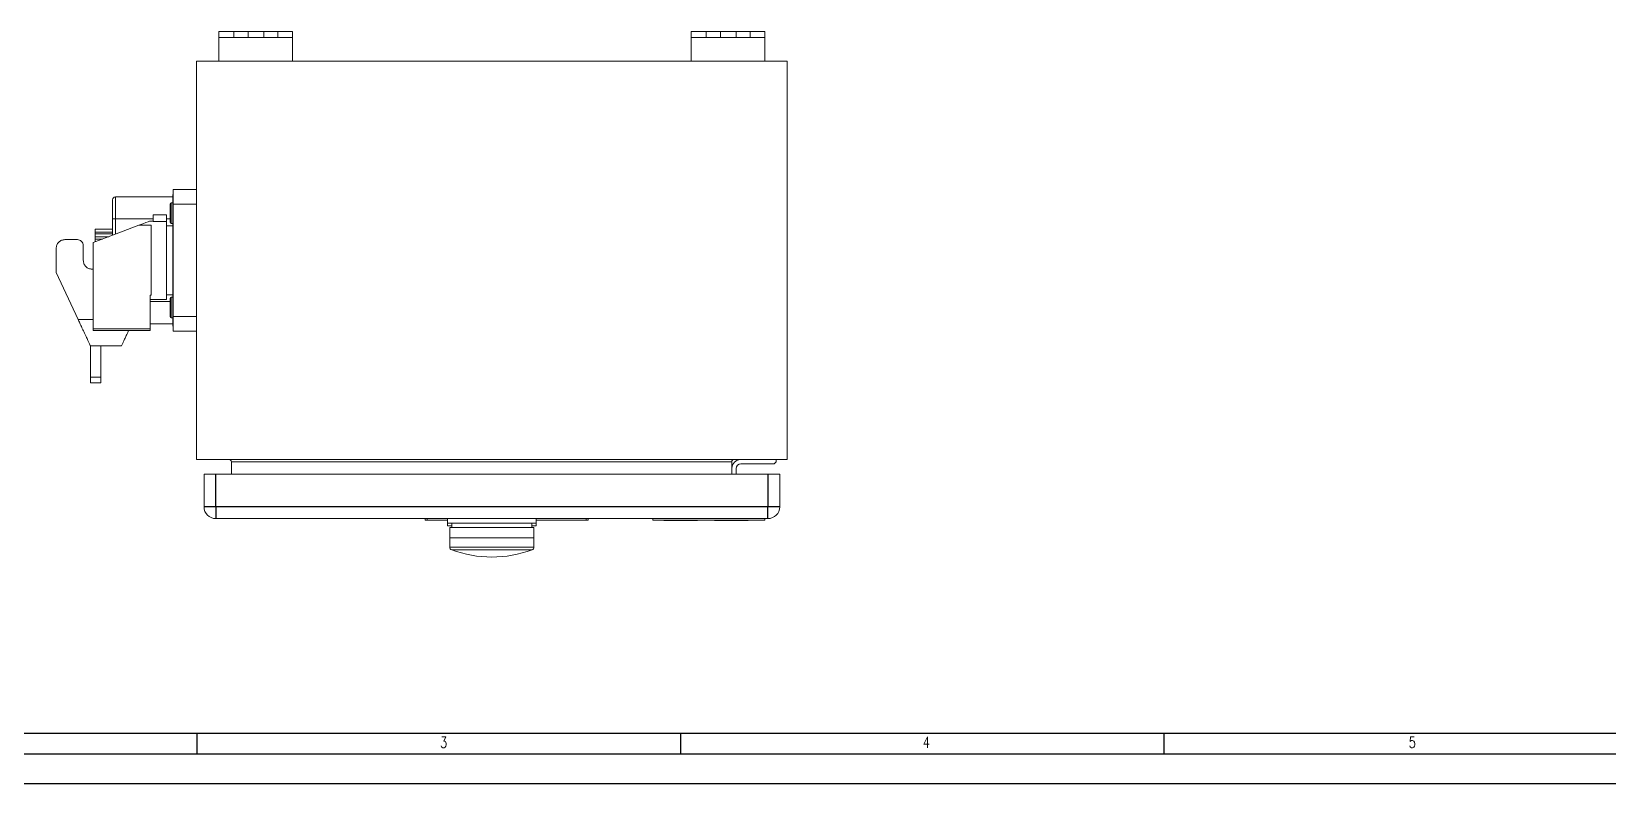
# Model space of a CAD drawing. Extents: x 4137 to 28680, y 2446 to 6814.
# Drawn here: x 6441 to 6975, y 3765 to 4020 of the extents above; entities that cross this region are included whole.
import ezdxf

# ---------------------------------------------------------------- set-up
doc = ezdxf.new("R2010")
doc.units = 0
doc.header["$LTSCALE"] = 0.5
doc.layers.get('0').update_dxf_attribs({"linetype": 'CONTINUOUS'})
doc.layers.add('DIM', color=5, linetype='CONTINUOUS')
doc.layers.add('VOL', color=2, linetype='CONTINUOUS')
doc.styles.get("Standard").update_dxf_attribs({"font": 'simplex.shx'})

msp = doc.modelspace()

# ---------------------------------------------------------------- linework, layer by layer
at = {"color": 7, "linetype": 'Continuous', "lineweight": 15}
for p, q in [((6504.17, 4019.67), (6504.17, 4017.67)), ((6504.17, 4019.67), (6509.32, 4019.67)), ((6504.43, 4017.67), (6504.17, 4017.67)), ((6504.17, 4017.67), (6504.17, 4009.67)), ((6509.32, 4017.67), (6504.43, 4017.67)), ((6509.32, 4019.67), (6509.32, 4017.67)), ((6514.09, 4019.67), (6509.32, 4019.67)), ((6514.09, 4017.67), (6509.32, 4017.67)), ((6514.09, 4017.67), (6514.09, 4019.67)), ((6514.09, 4019.67), (6519.41, 4019.67)), ((6519.41, 4017.67), (6514.09, 4017.67)), ((6519.41, 4017.67), (6519.41, 4019.67)), ((6519.41, 4019.67), (6524.18, 4019.67)), ((6524.18, 4017.67), (6519.41, 4017.67)), ((6524.18, 4017.67), (6524.18, 4019.67)), ((6524.18, 4019.67), (6529.17, 4019.67)), ((6529.08, 4017.67), (6524.18, 4017.67)), ((6529.17, 4017.67), (6529.08, 4017.67)), ((6529.17, 4019.67), (6529.17, 4017.67)), ((6529.17, 4009.67), (6529.17, 4017.67)), ((6664.17, 4019.67), (6664.17, 4017.67)), ((6664.17, 4019.67), (6669.32, 4019.67)), ((6664.43, 4017.67), (6664.17, 4017.67)), ((6664.17, 4017.67), (6664.17, 4009.67)), ((6669.32, 4017.67), (6664.43, 4017.67)), ((6669.32, 4019.67), (6669.32, 4017.67)), ((6674.09, 4019.67), (6669.32, 4019.67)), ((6674.09, 4017.67), (6669.32, 4017.67)), ((6674.09, 4017.67), (6674.09, 4019.67)), ((6674.09, 4019.67), (6679.41, 4019.67)), ((6679.41, 4017.67), (6674.09, 4017.67)), ((6679.41, 4017.67), (6679.41, 4019.67)), ((6679.41, 4019.67), (6684.18, 4019.67)), ((6684.18, 4017.67), (6679.41, 4017.67)), ((6684.18, 4017.67), (6684.18, 4019.67)), ((6684.18, 4019.67), (6689.17, 4019.67)), ((6689.08, 4017.67), (6684.18, 4017.67)), ((6689.17, 4017.67), (6689.08, 4017.67)), ((6689.17, 4019.67), (6689.17, 4017.67)), ((6689.17, 4009.67), (6689.17, 4017.67)), ((6496.67, 4009.67), (6496.67, 3874.67)), ((6696.67, 4009.67), (6496.67, 4009.67)), ((6696.67, 3874.67), (6696.67, 4009.67)), ((6469.17, 3963.67), (6469.17, 3956.17)), ((6469.17, 3963.67), (6488.57, 3963.67)), ((6488.57, 3964.47), (6488.57, 3960.97)), ((6488.67, 3964.47), (6488.57, 3964.47)), ((6496.67, 3966.17), (6488.67, 3966.17)), ((6488.67, 3961.17), (6488.67, 3966.17)), ((6487.67, 3955.07), (6487.67, 3961.27)), ((6488.57, 3961.67), (6488.07, 3961.67)), ((6488.57, 3923.37), (6488.57, 3960.97)), ((6488.67, 3961.17), (6496.67, 3961.17)), ((6488.67, 3923.17), (6488.67, 3961.17)), ((6468.17, 3950.65), (6468.17, 3956.17)), ((6468.17, 3956.17), (6469.17, 3956.17)), ((6481.27, 3954.06), (6477.12, 3954.06)), ((6481.97, 3955.47), (6480.83, 3955.47)), ((6481.27, 3954.06), (6481.27, 3930.37)), ((6481.97, 3955.28), (6481.97, 3957.52)), ((6486.47, 3957.52), (6481.97, 3957.52)), ((6486.47, 3955.28), (6481.97, 3955.28)), ((6486.47, 3955.28), (6486.47, 3957.52)), ((6486.47, 3928.87), (6486.47, 3955.28)), ((6488.57, 3953.82), (6486.47, 3953.82)), ((6488.07, 3954.67), (6488.57, 3954.67)), ((6452.07, 3949.17), (6456.27, 3949.17)), ((6461.67, 3948.17), (6461.67, 3918.91)), ((6462.27, 3952.67), (6462.27, 3952.67)), ((6462.27, 3952.67), (6462.27, 3952.67)), ((6462.27, 3952.67), (6468.17, 3952.67)), ((6462.27, 3952.67), (6462.27, 3952.67)), ((6462.27, 3951.17), (6462.27, 3951.67)), ((6462.27, 3951.67), (6462.27, 3950.92)), ((6462.27, 3950.92), (6462.27, 3951.67)), ((6462.27, 3951.67), (6462.27, 3951.17)), ((6462.27, 3950.17), (6462.27, 3950.17)), ((6462.27, 3950.17), (6462.27, 3950.17)), ((6466.92, 3950.17), (6462.27, 3950.17)), ((6462.27, 3949.92), (6462.27, 3949.92)), ((6462.27, 3948.4), (6462.27, 3949.35)), ((6462.27, 3949.35), (6462.27, 3948.4)), ((6466.92, 3950.17), (6462.27, 3950.17)), ((6449.07, 3938.09), (6449.07, 3946.17)), ((6458.27, 3947.17), (6458.27, 3942.17)), ((6456.49, 3922.17), (6449.07, 3938.09)), ((6461.27, 3939.17), (6461.67, 3939.17)), ((6480.97, 3930.37), (6481.27, 3930.37)), ((6480.97, 3918.91), (6480.97, 3930.37)), ((6480.97, 3928.87), (6486.47, 3928.87)), ((6486.47, 3930.52), (6488.57, 3930.52)), ((6487.67, 3923.07), (6487.67, 3929.27)), ((6488.57, 3929.67), (6488.07, 3929.67)), ((6456.56, 3922.03), (6456.69, 3921.75)), ((6488.07, 3922.67), (6488.57, 3922.67)), ((6488.57, 3923.37), (6488.57, 3919.87)), ((6496.67, 3923.17), (6488.67, 3923.17)), ((6488.67, 3918.17), (6488.67, 3923.17)), ((6461.67, 3918.91), (6480.97, 3918.91)), ((6461.67, 3918.91), (6461.67, 3918.38)), ((6461.67, 3918.38), (6480.97, 3918.38)), ((6488.57, 3920.67), (6480.97, 3920.67)), ((6480.97, 3918.38), (6480.97, 3918.91)), ((6488.57, 3919.87), (6488.67, 3919.87)), ((6488.67, 3918.17), (6496.67, 3918.17)), ((6471.09, 3913.17), (6460.69, 3913.17)), ((6460.69, 3902.53), (6460.69, 3913.17)), ((6464.19, 3902.53), (6464.19, 3913.17)), ((6471.24, 3913.24), (6471.09, 3913.17)), ((6460.69, 3902.53), (6464.19, 3902.53)), ((6460.69, 3900.67), (6464.19, 3900.67)), ((6496.67, 3874.67), (6696.67, 3874.67)), ((6677.92, 3873.87), (6508.42, 3873.87)), ((6508.42, 3869.67), (6508.42, 3873.87)), ((6677.92, 3873.87), (6677.92, 3869.67)), ((6680.97, 3873.17), (6692.27, 3873.17)), ((6692.27, 3873.17), (6692.97, 3873.87)), ((6692.97, 3873.87), (6692.97, 3874.67)), ((6499.17, 3869.67), (6499.17, 3858.67)), ((6503.17, 3869.67), (6499.17, 3869.67)), ((6503.17, 3869.67), (6690.17, 3869.67)), ((6677.97, 3871.67), (6677.97, 3869.67)), ((6679.47, 3869.67), (6679.47, 3871.67)), ((6694.17, 3869.67), (6690.17, 3869.67)), ((6694.17, 3858.67), (6694.17, 3869.67)), ((6503.17, 3854.67), (6690.17, 3854.67)), ((6574.09, 3854.67), (6574.09, 3854.16)), ((6574.76, 3854.16), (6574.09, 3854.16)), ((6574.76, 3854.67), (6574.76, 3854.16)), ((6581.67, 3854.16), (6574.76, 3854.16)), ((6581.67, 3854.67), (6581.67, 3853.17)), ((6591.37, 3853.17), (6581.67, 3853.17)), ((6581.67, 3852.17), (6581.67, 3853.17)), ((6583.09, 3852.17), (6581.67, 3852.17)), ((6582.43, 3851.67), (6582.43, 3848.17)), ((6610.9, 3851.67), (6582.43, 3851.67)), ((6583.09, 3853.17), (6583.09, 3851.67)), ((6601.96, 3853.17), (6591.37, 3853.17)), ((6611.67, 3853.17), (6601.96, 3853.17)), ((6610.24, 3851.67), (6610.24, 3853.17)), ((6611.67, 3852.17), (6610.24, 3852.17)), ((6610.9, 3848.17), (6610.9, 3851.67)), ((6611.67, 3854.67), (6611.67, 3853.17)), ((6628.6, 3854.16), (6611.67, 3854.16)), ((6611.67, 3852.17), (6611.67, 3853.17)), ((6628.6, 3854.67), (6628.6, 3854.16)), ((6629.27, 3854.16), (6628.6, 3854.16)), ((6629.27, 3854.16), (6629.27, 3854.67)), ((6651.17, 3854.67), (6651.17, 3854.17)), ((6689.17, 3854.17), (6651.17, 3854.17)), ((6654.97, 3854.17), (6654.97, 3854.07)), ((6666.37, 3854.07), (6654.97, 3854.07)), ((6666.37, 3854.07), (6666.37, 3854.17)), ((6672.07, 3854.17), (6672.07, 3854.07)), ((6683.47, 3854.07), (6672.07, 3854.07)), ((6683.47, 3854.07), (6683.47, 3854.17)), ((6689.17, 3854.67), (6689.17, 3854.17)), ((6582.42, 3848.17), (6582.42, 3845.03)), ((6610.92, 3848.17), (6582.42, 3848.17)), ((6610.92, 3845.03), (6610.92, 3848.17))]:
    msp.add_line(p, q, dxfattribs=at)
at = {"color": 8, "linetype": 'Continuous', "lineweight": 15}
for p, q in [((6488.07, 3961.67), (6488.07, 3954.67)), ((6488.57, 3960.97), (6488.67, 3960.97)), ((6469.17, 3956.17), (6469.17, 3951.03)), ((6469.17, 3956.17), (6481.97, 3956.17)), ((6486.47, 3956.17), (6487.67, 3956.17)), ((6468.17, 3951.67), (6462.27, 3951.67)), ((6462.27, 3951.67), (6462.27, 3951.67)), ((6468.17, 3951.17), (6462.27, 3951.17)), ((6462.27, 3950.92), (6462.27, 3950.92)), ((6464.75, 3949.35), (6462.27, 3949.35)), ((6487.67, 3928.17), (6480.97, 3928.17)), ((6488.07, 3929.67), (6488.07, 3922.67)), ((6456.49, 3922.17), (6461.67, 3922.17)), ((6488.67, 3923.37), (6488.57, 3923.37)), ((6610.27, 3844.09), (6583.07, 3844.09))]:
    msp.add_line(p, q, dxfattribs=at)
at = {"color": 7, "linetype": 'Continuous'}
for p, q in [((6169.15, 3781.93), (7436.75, 3781.93)), ((6162.15, 3774.93), (7814.15, 3774.93)), ((6142.15, 3764.93), (7824.15, 3764.93))]:
    msp.add_line(p, q, dxfattribs=at)
at = {"color": 7, "linetype": 'Continuous', "lineweight": 15, "flags": 128}
for points in [[(6477.12, 3954.06), (6469.4, 3951.12), (6461.67, 3948.17)], [(6477.12, 3954.06), (6478.44, 3954.56), (6479.48, 3954.96), (6480.23, 3955.24), (6480.68, 3955.41), (6480.83, 3955.47)], [(6462.27, 3951.67), (6462.27, 3951.87), (6462.27, 3952.06), (6462.27, 3952.23), (6462.27, 3952.38), (6462.27, 3952.51), (6462.27, 3952.6), (6462.27, 3952.65), (6462.27, 3952.67)], [(6462.27, 3952.67), (6462.27, 3952.65), (6462.27, 3952.6), (6462.27, 3952.51), (6462.27, 3952.38), (6462.27, 3952.23), (6462.27, 3952.06), (6462.27, 3951.87), (6462.27, 3951.67)], [(6462.27, 3951.67), (6462.27, 3951.87), (6462.27, 3952.06), (6462.27, 3952.23), (6462.27, 3952.38), (6462.27, 3952.51), (6462.27, 3952.6), (6462.27, 3952.65), (6462.27, 3952.67)], [(6462.27, 3952.67), (6462.27, 3952.65), (6462.27, 3952.6), (6462.27, 3952.51), (6462.27, 3952.38), (6462.27, 3952.23), (6462.27, 3952.06), (6462.27, 3951.87), (6462.27, 3951.67)], [(6462.27, 3950.17), (6462.27, 3950.19), (6462.27, 3950.25), (6462.27, 3950.34), (6462.27, 3950.47), (6462.27, 3950.62), (6462.27, 3950.79), (6462.27, 3950.98), (6462.27, 3951.17)], [(6462.27, 3951.17), (6462.27, 3950.98), (6462.27, 3950.79), (6462.27, 3950.62), (6462.27, 3950.47), (6462.27, 3950.34), (6462.27, 3950.25), (6462.27, 3950.19), (6462.27, 3950.17)], [(6462.27, 3949.92), (6462.27, 3949.95), (6462.27, 3950.01), (6462.27, 3950.1), (6462.27, 3950.23), (6462.27, 3950.38), (6462.27, 3950.55), (6462.27, 3950.73), (6462.27, 3950.92)], [(6462.27, 3950.92), (6462.27, 3950.73), (6462.27, 3950.55), (6462.27, 3950.38), (6462.27, 3950.23), (6462.27, 3950.1), (6462.27, 3950.01), (6462.27, 3949.95), (6462.27, 3949.92)], [(6462.27, 3950.17), (6462.27, 3950.16), (6462.27, 3950.11), (6462.27, 3950.04), (6462.27, 3949.94), (6462.27, 3949.82), (6462.27, 3949.67), (6462.27, 3949.52), (6462.27, 3949.35)], [(6462.27, 3949.35), (6462.27, 3949.52), (6462.27, 3949.67), (6462.27, 3949.82), (6462.27, 3949.94), (6462.27, 3950.04), (6462.27, 3950.11), (6462.27, 3950.16), (6462.27, 3950.17)]]:
    msp.add_lwpolyline(points, dxfattribs=at)
at = {"color": 7, "linetype": 'Continuous', "lineweight": 15}
for centre, radius, start, end in [((6469.17, 3962.67), 1, 90, 180), ((6488.07, 3961.27), 0.4, 90, 180), ((6488.07, 3955.07), 0.4, 180, 270), ((6488.07, 3929.27), 0.4, 90, 180), ((6488.07, 3923.07), 0.4, 180, 270), ((6507.62, 3873.87), 0.8, 0, 90), ((6678.72, 3873.87), 0.8, 90, 180), ((6680.97, 3871.67), 3, 90, 180), ((6680.97, 3871.67), 1.5, 90, 180), ((6503.17, 3858.67), 4, 180, 270), ((6690.17, 3858.67), 4, 270, 0), ((6583.42, 3845.03), 1, 180.0187, 249.4165), ((6596.67, 3880.31), 38.69, 249.4165, 270), ((6596.67, 3880.31), 38.69, 270, 290.5835), ((6609.92, 3845.03), 1, 290.5835, 0.0187)]:
    msp.add_arc(centre, radius, start, end, dxfattribs=at)
for points, knots in [([(6468.17, 3956.17), (6468.17, 3957.02), (6468.17, 3958.73), (6468.17, 3960.88), (6468.17, 3962.38), (6468.17, 3962.57), (6468.17, 3962.67)], [0, 0, 0, 0, 0.25, 0.5, 0.75, 1, 1, 1, 1]), ([(6449.07, 3946.17), (6449.11, 3946.56), (6449.2, 3947.35), (6449.9, 3948.34), (6450.89, 3949.04), (6451.67, 3949.13), (6452.07, 3949.17)], [0, 0, 0, 0, 0.25, 0.5, 0.750001, 1, 1, 1, 1]), ([(6456.27, 3949.17), (6456.53, 3949.14), (6457.05, 3949.08), (6457.71, 3948.62), (6458.18, 3947.96), (6458.24, 3947.43), (6458.27, 3947.17)], [0, 0, 0, 0, 0.25, 0.500001, 0.750001, 1, 1, 1, 1]), ([(6458.27, 3942.17), (6458.31, 3941.78), (6458.4, 3940.99), (6459.1, 3940), (6460.09, 3939.31), (6460.87, 3939.22), (6461.27, 3939.17)], [0, 0, 0, 0, 0.249999, 0.499999, 0.749998, 1, 1, 1, 1]), ([(6460.69, 3913.17), (6460.67, 3913.21), (6460.64, 3913.28), (6460.37, 3913.86), (6460.02, 3914.6), (6459.68, 3915.32), (6459.37, 3916), (6458.99, 3916.81), (6458.54, 3917.78), (6458.07, 3918.78), (6457.59, 3919.82), (6457.07, 3920.92), (6456.7, 3921.73), (6456.49, 3922.17)], [0, 0, 0, 0, 0.123485, 0.2497094, 0.3705494, 0.4348736, 0.4998427, 0.5779277, 0.6613773, 0.7498939, 0.8190889, 0.9025817, 1, 1, 1, 1]), ([(6473.64, 3918.38), (6473.53, 3918.14), (6473.19, 3917.41), (6472.68, 3916.32), (6472.14, 3915.16), (6471.71, 3914.23), (6471.38, 3913.54), (6471.29, 3913.34), (6471.24, 3913.24)], [0, 0, 0, 0, 0.091832, 0.272394, 0.455835, 0.636024, 0.819103, 1, 1, 1, 1]), ([(6460.69, 3900.67), (6460.69, 3900.7), (6460.69, 3900.75), (6460.69, 3901.18), (6460.69, 3901.79), (6460.69, 3902.28), (6460.69, 3902.53)], [0, 0, 0, 0, 0.25, 0.500001, 0.75, 1, 1, 1, 1]), ([(6464.19, 3900.67), (6464.19, 3900.7), (6464.19, 3900.75), (6464.19, 3901.18), (6464.19, 3901.79), (6464.19, 3902.28), (6464.19, 3902.53)], [0, 0, 0, 0, 0.25, 0.500001, 0.75, 1, 1, 1, 1]), ([(6610.92, 3845.03), (6610.86, 3845.03), (6610.76, 3845.03), (6609.91, 3845.03), (6608.59, 3845.03), (6606.81, 3845.03), (6604.64, 3845.03), (6602.16, 3845.03), (6599.47, 3845.03), (6596.67, 3845.03), (6593.87, 3845.03), (6591.18, 3845.03), (6588.7, 3845.03), (6586.53, 3845.03), (6584.74, 3845.03), (6583.42, 3845.03), (6582.58, 3845.03), (6582.47, 3845.03), (6582.42, 3845.03)], [0, 0, 0, 0, 0.0624997, 0.125, 0.1875001, 0.25, 0.3125, 0.3750001, 0.4375, 0.5, 0.5625, 0.6249999, 0.6875, 0.75, 0.8124999, 0.875, 0.9375003, 1, 1, 1, 1])]:
    msp.add_open_spline(points, degree=3, knots=knots, dxfattribs=at)
at = {"layer": 'DIM', "color": 7, "linetype": 'Continuous'}
for p, q in [((6496.75, 3781.93), (6496.75, 3774.93)), ((6660.55, 3781.93), (6660.55, 3774.93)), ((6824.35, 3781.93), (6824.35, 3774.93))]:
    msp.add_line(p, q, dxfattribs=at)
at = {"layer": 'VOL'}
for p, q in [((6503.17, 3858.67), (6503.17, 3869.67)), ((6690.17, 3869.67), (6690.17, 3858.67)), ((6503.17, 3858.67), (6499.17, 3858.67)), ((6690.17, 3858.67), (6503.17, 3858.67)), ((6503.17, 3858.67), (6503.17, 3854.67)), ((6694.17, 3858.67), (6690.17, 3858.67)), ((6690.17, 3854.67), (6690.17, 3858.67))]:
    msp.add_line(p, q, dxfattribs=at)

# ---------------------------------------------------------------- texts
at = {"layer": 'DIM', "color": 7, "width": 0.75}
for s, p in [('3', (6579.16, 3777)), ('4', (6742.65, 3777)), ('5', (6907.27, 3777))]:
    msp.add_text(s, height=3.7, dxfattribs=at).set_placement(p)

doc.saveas('drawing.dxf')
